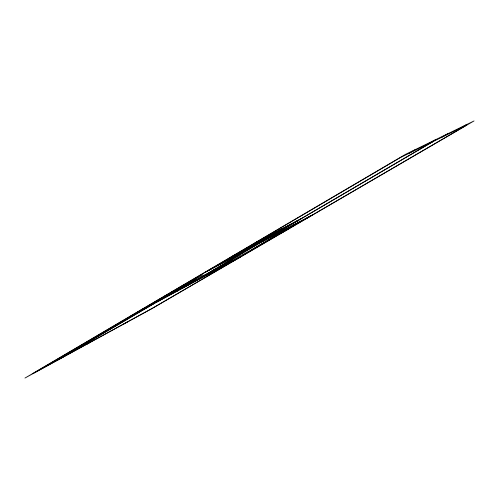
<?xml version="1.0" encoding="UTF-8"?>
<svg xmlns="http://www.w3.org/2000/svg" width="499" height="499" viewBox="0 0 499 499"><rect width="100%" height="100%" fill="white"/><g stroke="black" fill="none" stroke-linecap="round" stroke-linejoin="round"><path stroke-width="0.75" d="M256.767 242.152L259.86 240.337M408.506 153.617L415.823 149.32M269.429 235.509L272.46 233.732M56.905 360.446L151.727 304.827M59.038 359.28L153.717 303.754M156.1 302.357L203.006 274.843L179.777 287.256M275.473 232.341L230.557 258.682L208.095 270.608M277.163 231.455L229.621 259.33L205.264 272.273M158.139 301.365L160.516 299.974M279.259 230.351L282.247 228.604M428.641 143.743L435.502 139.726M176.247 291.603L178.573 290.237M294.678 222.267L297.579 220.564M182.615 288.06L432.059 142.065M86.963 344.154L90.531 342.065M184.387 287.106L209.355 272.498L251.995 249.512L296.606 223.483M211.794 271.063L259.1 243.387L310.465 216.129M433.132 141.541L261.775 241.815L312.91 214.701M441.316 137.531L447.877 133.695M206.118 275.392L232.004 260.347M123.752 324.038L127.233 322.011M225.074 265.275L227.276 263.99M251.109 250.093L300.435 221.319M460.246 128.249L466.347 124.688M306.904 218.019L309.368 216.585M237.593 258.519L239.757 257.259M129.297 316.915L239.327 257.59M148.502 305.631L172.492 292.738M140.98 310.054L165.138 297.048M131.736 315.487L241.485 256.33M171.775 291.959L195.203 279.421M163.897 296.587L187.524 283.925M213.154 270.19L214.863 269.273M156.137 301.147L179.952 288.366M204.59 275.199L206.318 274.269M237.443 255.975L239.096 255.089M276.434 235.322L289.451 228.374M274.026 236.726L287.1 229.746M231.592 258.077L233.401 257.116M265.587 239.501L267.171 238.659M232.428 256.311L254.172 244.834M229.465 258.052L253.055 245.589M257.528 241.56L300.991 218.78M254.421 243.381L298.109 220.464M292.377 223.82L293.892 223.022M405.381 154.409L24.95 378.067L151.671 308.775L474.05 120.933L405.381 154.409M400.447 157.565L33.003 373.514L152.22 308.351L466.684 125.093L400.447 157.565"/></g></svg>
